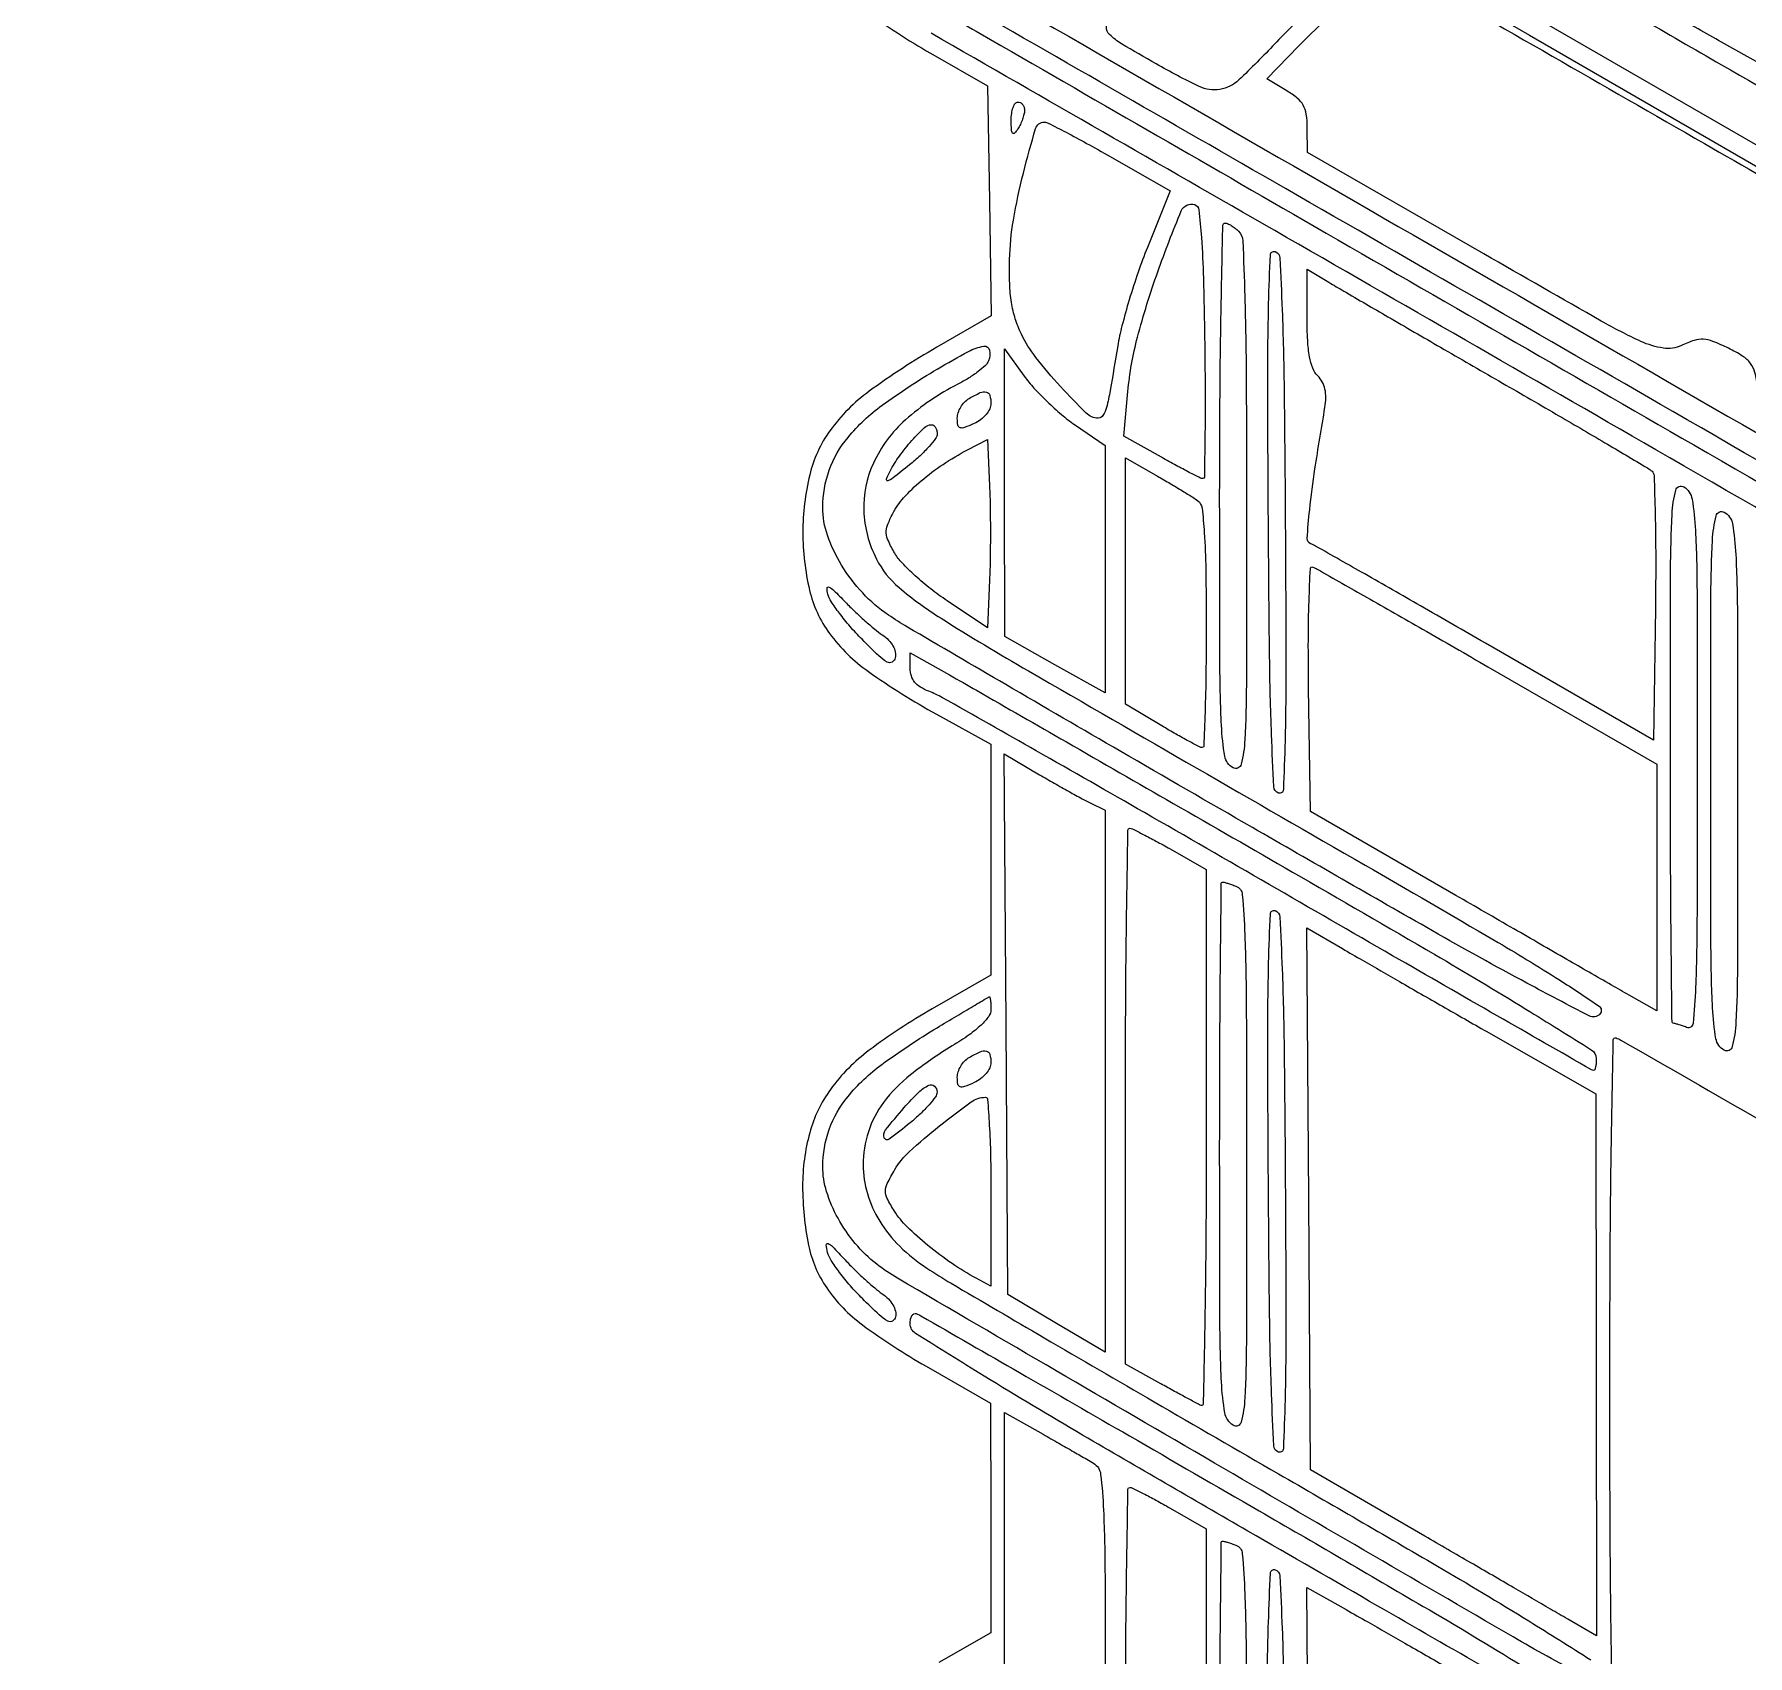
# Model space of a CAD drawing. Header units: millimetres. Extents: x -300689 to 10556, y -104928 to 107291.
# Drawn here: x -20706.71 to -20676.21, y 28066.75 to 28095.62 of the extents above; entities that cross this region are included whole.
import ezdxf

# ---------------------------------------------------------------- set-up
doc = ezdxf.new("R2010")
doc.units = ezdxf.units.MM
doc.layers.add('Слой1', color=7, linetype='Continuous')

msp = doc.modelspace()

# ---------------------------------------------------------------- linework, layer by layer
for points in [[(-20582.4325, 28114.1294, -0.000002), (-20613.3603, 28096.2746, -0.000003), (-20644.2434, 28078.4459, -0.131641), (-20644.4652, 28078.3865, -0.131717), (-20644.6926, 28078.4474, -0.000611), (-20646.8335, 28079.6877, -0.000321), (-20649.016, 28080.9575, -0.491909), (-20649.0262, 28081.0362, -0.282385), (-20648.9851, 28081.046, -0.007797), (-20648.8042, 28080.9838, -0.013841), (-20648.5877, 28080.8988, -0.008783), (-20648.3402, 28080.7883, 0.030909), (-20647.5152, 28080.4633, 0.031145), (-20646.6585, 28080.2433, 0.02874), (-20645.7206, 28080.1192, 0.019842), (-20644.6499, 28080.0824, 0.01788), (-20643.6036, 28080.1253, 0.031503), (-20642.7471, 28080.2458, 0.033897), (-20641.9568, 28080.4649, 0.025085), (-20641.117, 28080.8086, 0.020593), (-20640.5576, 28081.0997, 0.00005), (-20632.7293, 28085.5928, 0.000326)], [(-20587.7542, 28175.7718, 0.000003), (-20607.9888, 28187.4736, 0.000096)], [(-20638.4823, 28147.8892, -0.001266), (-20641.5548, 28146.1271, -0.004672), (-20643.5088, 28145.0372, -0.001768), (-20644.9459, 28144.2597, -0.259879), (-20645.129, 28144.2627, 0.000291), (-20645.2752, 28144.3472), (-20650.6471, 28147.4477, 0.000002), (-20656.6119, 28150.8904, 0.000001), (-20663.6617, 28154.9592, -0.000248)], [(-20689.8745, 28164.198, -0.000006), (-20683.9242, 28160.766, -0.000031), (-20677.169, 28156.8691, -0.000019), (-20669.2829, 28152.3188, -0.000392), (-20659.5043, 28146.6657, -0.001527), (-20653.4663, 28143.1442, -0.000198), (-20648.9385, 28140.4824, -0.265741), (-20648.8415, 28140.3128, -0.023898), (-20648.8454, 28140.2323, -0.038107), (-20648.8571, 28140.1645, -0.044584), (-20648.8741, 28140.116, -0.294239), (-20648.8947, 28140.1028, -0.131394), (-20648.9355, 28140.1137, -0.000002), (-20655.0642, 28143.6439, -0.000172), (-20661.8146, 28147.5352, -0.000103), (-20669.8228, 28152.1575, 0.000222)], [(-20638.4022, 28200.4957, 0.000038), (-20664.8129, 28185.2223, 0.00002), (-20691.5301, 28169.7674, 0.057545)], [(-20639.3331, 28130.3393, 0.000062), (-20613.9332, 28145.0376, 0.000017), (-20587.7607, 28160.1886, 0.057807)], [(-20587.4386, 28159.8724, -0.000019), (-20614.101, 28144.4771, -0.000018), (-20640.7724, 28129.0791, -0.037469)], [(-20650.8381, 28147.1502, -0.000004), (-20645.423, 28144.0159, -0.063314)], [(-20690.1541, 28165.2161, 0.000032), (-20669.1298, 28153.0994, 0.000025), (-20647.999, 28140.9245, 0.038391), (-20647.2128, 28140.5486, 0.059118), (-20646.0825, 28140.2587, 0.03457), (-20644.6855, 28140.1693, 0.034553), (-20643.2877, 28140.2734, 0.058482), (-20642.1545, 28140.5752, 0.035846), (-20641.7213, 28140.7838, 0.00005), (-20633.8271, 28145.3087, 0.000426), (-20624.984, 28150.3889, 0.000263)], [(-20640.57, 28117.9185, 0.000061), (-20614.4214, 28133.0256, 0.000034), (-20587.9596, 28148.3204, 0.060489)], [(-20682.3871, 28098.3803, -0.000049), (-20679.585, 28096.7626, -0.000048), (-20676.6754, 28095.082, -0.00007), (-20674.1109, 28093.5999, 0.000045), (-20667.6529, 28089.8673, 0.000039), (-20660.8855, 28085.9574, 0.000041), (-20654.5887, 28082.3207, 0.000083), (-20649.6499, 28079.47), (-20644.6499, 28076.5851), (-20644.6499, 28076.0598), (-20644.6499, 28075.5346), (-20645.2787, 28075.8947, -0.000673), (-20645.6364, 28076.1003, -0.000127), (-20646.2892, 28076.4769, -0.000136), (-20647.0515, 28076.917, -0.000124), (-20647.8359, 28077.3706, 0.000252), (-20649.2478, 28078.1864, 0.000006), (-20656.0263, 28082.0986, 0.000013), (-20663.9628, 28086.6788, 0.000009), (-20673.01, 28091.8994), (-20696.2555, 28105.3125)], [(-20688.7136, 28129.2213, -0.00001), (-20682.8287, 28125.8246, -0.000031)], [(-20684.4552, 28126.2923, 0.000016), (-20690.5415, 28129.801, 0.011734)], [(-20684.393, 28114.5331, 0.000012), (-20690.4511, 28118.0295, 0.004886)], [(-20676.0263, 28121.8977, -0.00002), (-20668.1828, 28117.3687, 0.000384)], [(-20644.2507, 28070.0039, 0.000011), (-20635.0942, 28075.2642, 0.000299)], [(-20673.2789, 28108.5944, -0.000011), (-20669.5372, 28106.4362, -0.000016), (-20665.0766, 28103.8631, -0.000012), (-20660.164, 28101.0288, 0.000767)], [(-20623.6143, 28103.7934, -0.000086), (-20632.3126, 28098.7802, -0.000017), (-20639.9855, 28094.3601, -0.004304), (-20640.6589, 28093.9798, -0.025565), (-20641.6303, 28093.5054, -0.040626), (-20642.5076, 28093.2128, -0.038422), (-20643.4553, 28093.0561, -0.020131), (-20644.6499, 28093, -0.017593), (-20645.745, 28093.0313, -0.03199), (-20646.6326, 28093.1453, -0.035682), (-20647.4298, 28093.3599, -0.029477), (-20648.2427, 28093.6972, -0.017468), (-20648.6639, 28093.9203, -0.000041), (-20654.727, 28097.4091, -0.000269), (-20661.5555, 28101.344, -0.000168)], [(-20669.56, 28105.9659, 0.000048), (-20677.5644, 28110.5903, 0.000077)]]:
    msp.add_lwpolyline(points, format="xyb")
for points in [[(-20669.8576, 28105.7552, -0.000324), (-20658.9431, 28099.4431, -0.001793), (-20653.0861, 28096.0228, -0.000408), (-20649.0166, 28093.6221, -0.225018), (-20648.8615, 28093.3926, -0.042611), (-20648.8514, 28093.2416, -0.438424), (-20648.8931, 28093.2045, -0.106052), (-20648.9915, 28093.2362, -0.003675), (-20649.3405, 28093.441, 0.003655), (-20649.7551, 28093.6843, 0.000009), (-20655.7657, 28097.152, 0.000057), (-20662.5404, 28101.0593, 0.000036), (-20670.4847, 28105.6393, -0.000364), (-20680.6976, 28111.5361, -0.001632), (-20686.6638, 28115.0127, -0.000257), (-20691.0052, 28117.5645, -0.261628), (-20691.1134, 28117.7504, -0.061065), (-20691.1043, 28117.8356, -0.126888), (-20691.0736, 28117.8945, -0.170476), (-20691.0253, 28117.9208, -0.132848), (-20690.9653, 28117.9147, -0.03907), (-20690.846, 28117.8579, -0.000007), (-20684.7025, 28114.3189, -0.000162), (-20677.9037, 28110.3994, -0.000098)], [(-20678.1928, 28097.4083), (-20675.9086, 28096.091), (-20675.9079, 28095.5729), (-20675.9073, 28095.0547), (-20676.7242, 28095.513, -0.000885), (-20677.1434, 28095.7492, -0.000286), (-20677.7637, 28096.1005, -0.000285), (-20678.453, 28096.4919, -0.00032), (-20679.1158, 28096.8694), (-20680.6906, 28097.7676), (-20680.6942, 28098.2866, -0.020063), (-20680.6876, 28098.4828, -0.036519), (-20680.6642, 28098.6414, -0.047714), (-20680.6297, 28098.7474, -0.395839), (-20680.5873, 28098.7656, -0.041885), (-20680.5051, 28098.7278, -0.000296), (-20679.8384, 28098.3505, -0.001139), (-20679.0763, 28097.9162, -0.000729)]]:
    msp.add_lwpolyline(points, format="xyb", close=True)
msp.add_lwpolyline([(-20686.9722, 28099.5865), (-20680.0925, 28095.6094), (-20673.2127, 28091.6324)])
at = {"layer": 'Слой1'}
for points in [[(-20690.4206, 28095.9516, -0.001462), (-20689.8745, 28095.6388, -0.000006), (-20683.9242, 28092.2068, -0.000031), (-20677.169, 28088.3099, -0.000019), (-20669.2829, 28083.7596, -0.000392), (-20659.5043, 28078.1065, -0.001527), (-20653.4663, 28074.585, -0.000198), (-20648.9385, 28071.9232, -0.265741), (-20648.8415, 28071.7536, -0.023898), (-20648.8454, 28071.6731, -0.038107), (-20648.8571, 28071.6053, -0.044584), (-20648.8741, 28071.5568, -0.294239), (-20648.8947, 28071.5436, -0.131394), (-20648.9355, 28071.5545, -0.000002), (-20655.0642, 28075.0847, -0.000172), (-20661.8146, 28078.976, -0.000103), (-20669.8228, 28083.5983, 0.000222), (-20677.8417, 28088.2243, 0.000366), (-20684.6272, 28092.1281, 0.00002), (-20690.7453, 28095.6417, 0.066232)], [(-20639.3331, 28061.7801, 0.000062), (-20613.9332, 28076.4784, 0.000017), (-20587.7607, 28091.6294, 0.057807)], [(-20587.4386, 28091.3132, -0.000019), (-20614.101, 28075.9179, -0.000018), (-20640.7724, 28060.5199, -0.037469)], [(-20682.3988, 28096.7932, -0.000009), (-20676.9771, 28093.6779, -0.0002398), (-20672.7442, 28091.2429)], [(-20640.57, 28049.3593, 0.000061), (-20614.4214, 28064.4664, 0.000034), (-20587.9596, 28079.7612, 0.060489)], [(-20688.7136, 28060.6621, -0.00001), (-20682.8287, 28057.2654, -0.000031), (-20676.0263, 28053.3385, -0.00002), (-20668.1828, 28048.8095, 0.000384)], [(-20649.5013, 28072.813, -0.0002499), (-20653.5506, 28075.1131, -0.001103), (-20660.357, 28079.0039, -0.000479), (-20669.3932, 28084.2073, 0.000142), (-20677.5415, 28088.9067, 0.000233), (-20684.438, 28092.8773, 0.000014), (-20690.6512, 28096.4503, 0.038884), (-20690.825, 28096.533, -0.078664), (-20691.2449, 28096.7753, -0.0105253), (-20691.5187, 28097.0066)], [(-20691.0384, 28097.234, 0.0276759), (-20690.1541, 28096.6569, 0.000026), (-20673.1029, 28086.8297, 0.000026)], [(-20691.9143, 28096.0393, 0.027293), (-20690.7575, 28095.2888), (-20689.7396, 28094.7047), (-20689.7068, 28092.6571), (-20689.6741, 28090.6096), (-20690.6439, 28090.0502, 0.027079), (-20691.8468, 28089.2667, 0.078493), (-20692.5452, 28088.5645, 0.098009), (-20692.9067, 28087.7776, 0.058869), (-20693.0277, 28086.7531, 0.057516), (-20692.9091, 28085.7258, 0.101363), (-20692.553, 28084.9529, 0.081129), (-20691.8592, 28084.2734, 0.026825), (-20690.6469, 28083.5143), (-20689.6835, 28082.9807), (-20689.6816, 28080.9238), (-20689.6797, 28078.8669), (-20690.7276, 28078.2664, 0.030367), (-20691.8465, 28077.5314, 0.074686), (-20692.5362, 28076.834, 0.092075), (-20692.9067, 28076.0613, 0.066188), (-20693.0323, 28075.1103, 0.049857), (-20692.9264, 28074.0606, 0.100494), (-20692.6035, 28073.2979, 0.084493), (-20691.9666, 28072.6402, 0.027821), (-20690.8343, 28071.9029), (-20689.6881, 28071.2442), (-20689.6839, 28069.1997), (-20689.6797, 28067.1552), (-20690.6078, 28066.6264, 0.021214)], [(-20673.112, 28087.227), (-20675.9672, 28088.8764), (-20676.027, 28089.3417, 0.034544), (-20676.0784, 28089.5988, 0.09549), (-20676.1594, 28089.7638, 0.089586), (-20676.2992, 28089.8928, 0.028066), (-20676.5489, 28090.0326, 0.018051), (-20676.825, 28090.1553, 0.080814), (-20676.9972, 28090.1939, 0.094587), (-20677.1592, 28090.1729, 0.029761), (-20677.3872, 28090.0825, -0.14673), (-20677.7092, 28090.0354, -0.072169), (-20678.1094, 28090.1549, -0.020737), (-20678.8133, 28090.5175, -0.001217), (-20680.9036, 28091.7132), (-20684.0436, 28093.5195), (-20684.0473, 28093.9619, 0.033935), (-20684.0654, 28094.1996, 0.090828), (-20684.1195, 28094.3599, 0.094416), (-20684.2254, 28094.487, 0.038622), (-20684.4102, 28094.6164), (-20684.7695, 28094.8287), (-20684.2007, 28095.4154, -0.017977), (-20683.7343, 28095.8629, -0.012931)], [(-20684.4552, 28057.7331, 0.000016), (-20690.5415, 28061.2418, 0.011734)], [(-20679.1707, 28066.4087, -0.009736), (-20680.3825, 28067.0823, -0.000257), (-20685.6995, 28070.1789, -0.00008), (-20691.3425, 28073.4704, -0.033876), (-20691.7141, 28073.7224, -0.052609), (-20692.0942, 28074.0901, -0.048105), (-20692.4023, 28074.5397, -0.050312), (-20692.6057, 28075.0153, -0.076035), (-20692.6737, 28075.4598, -0.086106), (-20692.5589, 28076.1212, -0.086497), (-20692.2281, 28076.7041, -0.062268), (-20691.6201, 28077.2794, -0.023113), (-20690.6378, 28077.9331, -0.000722), (-20690.2913, 28078.1405, -0.001154), (-20689.9946, 28078.3166, -0.000206), (-20689.7321, 28078.4715, -0.063681), (-20689.7096, 28078.4811, -0.435839), (-20689.6978, 28078.474, -0.017766), (-20689.6885, 28078.4193, -0.021275), (-20689.6818, 28078.3467, -0.012199), (-20689.6797, 28078.2588, -0.156778), (-20689.7202, 28078.1328, -0.048121), (-20689.8533, 28077.9805, -0.036028), (-20690.0669, 28077.8063, -0.016446), (-20690.3683, 28077.609, 0.029905), (-20691.1105, 28077.0942, 0.065564), (-20691.5928, 28076.6006, 0.082764), (-20691.8622, 28076.08, 0.078269), (-20691.9551, 28075.4899, 0.073053), (-20691.8799, 28074.978, 0.065216), (-20691.6597, 28074.4875, 0.060508), (-20691.3023, 28074.0391, 0.048818), (-20690.8226, 28073.6518, 0.012636), (-20690.3902, 28073.3828, 0.000469), (-20688.7338, 28072.4116, 0.000851), (-20686.7718, 28071.2683, 0.000598), (-20684.5599, 28069.9879, -0.001331), (-20681.7326, 28068.3457, -0.006086), (-20680.1042, 28067.3673, -0.003542), (-20679.0009, 28066.6752, -0.256252)], [(-20644.2507, 28001.4447, 0.000011), (-20635.0942, 28006.705, 0.000299)]]:
    msp.add_lwpolyline(points, format="xyb", dxfattribs=at)
for points in [[(-20683.2384, 28097.2462), (-20682.8451, 28097.042), (-20683.4181, 28096.5858, 0.013529), (-20683.6828, 28096.3631, 0.006585), (-20684.0091, 28096.0653, 0.006526), (-20684.3408, 28095.7463, 0.00937), (-20684.6255, 28095.4545, -0.014883), (-20685.2677, 28094.8106, -0.148122), (-20685.605, 28094.6423, -0.155758), (-20685.9713, 28094.6941, -0.016957), (-20686.7355, 28095.0951, -0.004628), (-20687.3538, 28095.4544, -0.058936), (-20687.5667, 28095.6174, -0.204134), (-20687.6232, 28095.7521, -0.144547), (-20687.5752, 28095.9112, -0.069839), (-20687.3329, 28096.1878, -0.013675), (-20686.8191, 28096.6071, -0.015383), (-20686.2491, 28097.0196, -0.028239), (-20685.7574, 28097.3137, -0.090226), (-20685.2471, 28097.4731, -0.037408), (-20684.5225, 28097.5079, -0.037458), (-20683.7879, 28097.4329, -0.075697)], [(-20689.0827, 28094.268, -0.056852), (-20689.0916, 28094.1979, -0.026113), (-20689.1181, 28094.1096, -0.025456), (-20689.1561, 28094.0185, -0.032032), (-20689.2006, 28093.9387, -0.043106), (-20689.259, 28093.8635, -0.461139), (-20689.293, 28093.8648, -0.155556), (-20689.3139, 28093.9206, -0.011096), (-20689.3186, 28094.0884, -0.03458), (-20689.3105, 28094.2146, -0.052836), (-20689.2847, 28094.321, -0.069028), (-20689.2464, 28094.3942, -0.242407), (-20689.2006, 28094.4177, -0.124732), (-20689.1551, 28094.4062, -0.102154), (-20689.1166, 28094.3738, -0.091624), (-20689.0911, 28094.3252, -0.078662)], [(-20687.5587, 28093.4471), (-20686.4902, 28092.8357), (-20686.8952, 28091.8269, 0.012715), (-20687.0593, 28091.3862, 0.00967), (-20687.2173, 28090.8956, 0.009794), (-20687.3477, 28090.4295, 0.022479), (-20687.423, 28090.073, -0.001892), (-20687.5568, 28089.2794, -0.023109), (-20687.6231, 28088.9786, -0.07296), (-20687.6849, 28088.8358, -0.25968), (-20687.769, 28088.789, -0.196048), (-20687.984, 28088.8767, -0.013884), (-20688.4436, 28089.3519, -0.020327), (-20688.8802, 28089.8701, -0.052162), (-20689.1383, 28090.286, -0.036963), (-20689.2466, 28090.5594, -0.036607), (-20689.3139, 28090.8467, -0.030561), (-20689.3463, 28091.1834, -0.015257), (-20689.3482, 28091.6118, -0.035512), (-20689.2797, 28092.3135, -0.01986), (-20689.1025, 28093.1531, -0.010858), (-20688.8844, 28093.9432, -0.331309), (-20688.7295, 28094.0585, -0.118266), (-20688.6589, 28094.0415, -0.002595), (-20688.3434, 28093.8789, -0.005766), (-20687.9756, 28093.6814, -0.003846)], [(-20685.8748, 28090.1264, -0.002489), (-20685.867, 28089.2003, -0.004153), (-20685.8708, 28088.4207, -0.000694), (-20685.8807, 28087.7366, -0.409558), (-20685.9066, 28087.7112, -0.116886), (-20685.951, 28087.7217, -0.002572), (-20686.1494, 28087.8226, -0.005711), (-20686.3807, 28087.9452, -0.003811), (-20686.6429, 28088.0906), (-20687.3151, 28088.4699), (-20687.2415, 28089.2627, -0.0412), (-20687.0708, 28090.2279, -0.021502), (-20686.7091, 28091.3955, -0.012413), (-20686.2904, 28092.4809, -0.39333), (-20686.0519, 28092.5898, -0.292944), (-20685.9777, 28092.4981, -0.009489), (-20685.9328, 28092.0036, -0.011499), (-20685.8974, 28091.2791, -0.003083)], [(-20685.2725, 28092.1184, -0.187613), (-20685.1967, 28091.9461, -0.003584), (-20685.1605, 28090.9526, -0.005849), (-20685.1356, 28089.5297, -0.001459), (-20685.1288, 28087.204, -0.000638), (-20685.1328, 28084.0432, -0.012249), (-20685.1594, 28083.06, -0.048236), (-20685.2242, 28082.6254, -0.488571), (-20685.3683, 28082.5615, -0.231703), (-20685.5155, 28082.7659, -0.029999), (-20685.5756, 28083.3167, -0.011428), (-20685.6032, 28084.3849, -0.000748), (-20685.6078, 28087.4759, -0.001876), (-20685.601, 28089.3111, -0.003128), (-20685.5797, 28090.8561, -0.000394), (-20685.5512, 28092.2237, -0.407904), (-20685.512, 28092.2621, -0.102712), (-20685.4654, 28092.2524, -0.032763), (-20685.4022, 28092.2199, -0.031128), (-20685.3346, 28092.1734, -0.030136)], [(-20684.4388, 28086.8824, -0.001199), (-20684.4286, 28084.3827, -0.006699), (-20684.4443, 28083.043, -0.004624), (-20684.4743, 28082.17, -0.49819), (-20684.5586, 28082.1119, -0.308369), (-20684.6426, 28082.2222, -0.003827), (-20684.6847, 28083.1555, -0.006423), (-20684.7187, 28084.5368, -0.001309), (-20684.741, 28086.9831, -0.001199), (-20684.7512, 28089.4828, -0.006699), (-20684.7355, 28090.8225, -0.004624), (-20684.7055, 28091.6955, -0.49819), (-20684.6212, 28091.7536, -0.308369), (-20684.5372, 28091.6432, -0.003827), (-20684.4951, 28090.71, -0.006423), (-20684.4611, 28089.3287, -0.001309)], [(-20680.6378, 28089.4505, -0.000922), (-20679.6212, 28088.8613, -0.001447), (-20678.7499, 28088.3507, -0.000356), (-20677.9892, 28087.9013, -0.056678), (-20677.9107, 28087.8419, -0.196985), (-20677.8739, 28087.7598, -0.001865), (-20677.8549, 28087.0889, -0.005871), (-20677.845, 28086.3099, -0.003723), (-20677.8508, 28085.4021), (-20677.8833, 28083.0503), (-20680.8773, 28084.7791, 0.000602), (-20682.0334, 28085.4449, 0.000953), (-20683.0262, 28086.0124, 0.000203), (-20683.9001, 28086.5094, 0.043393), (-20683.9882, 28086.5497, -0.33553), (-20684.0496, 28086.6435, -0.009332), (-20684.0054, 28087.1568, -0.012235), (-20683.911, 28087.884, -0.003733), (-20683.7331, 28088.9793, 0.039204), (-20683.7174, 28089.1531, 0.058931), (-20683.7335, 28089.3043, 0.066878), (-20683.7815, 28089.433, 0.073776), (-20683.8606, 28089.5396, -0.103906), (-20683.9497, 28089.6761, -0.047882), (-20684.0077, 28089.8813, -0.032964), (-20684.041, 28090.1721, -0.012019), (-20684.051, 28090.5866), (-20684.051, 28091.4433), (-20683.6617, 28091.2072, 0.004467), (-20683.3993, 28091.0512, 0.000274), (-20682.6129, 28090.5938, 0.000408), (-20681.6754, 28090.0501, 0.000302)], [(-20689.7224, 28089.8084, -0.115074), (-20689.7774, 28089.7273, -0.023974), (-20689.91, 28089.616, -0.023985), (-20690.0802, 28089.4991, -0.020644), (-20690.2693, 28089.3925, 0.063858), (-20691.2007, 28088.7563, 0.102441), (-20691.7731, 28087.9872, 0.119133), (-20691.9432, 28087.1413, 0.108693), (-20691.7183, 28086.2794, 0.099318), (-20691.3158, 28085.7711, 0.035808), (-20690.5681, 28085.2242, 0.008898), (-20689.0117, 28084.2868, 0.000323), (-20683.0154, 28080.8242, -0.001482), (-20680.7223, 28079.493, -0.009153), (-20679.5581, 28078.7836, -0.009112), (-20678.8536, 28078.3182, -0.469005), (-20678.8404, 28078.1742, -0.326047), (-20679.0308, 28078.1444, -0.004429), (-20680.1372, 28078.7263, -0.006416), (-20681.8213, 28079.6592, -0.001073), (-20685.0256, 28081.4975, -0.000553), (-20687.3693, 28082.8521, -0.000823), (-20689.4169, 28084.0432, -0.000347), (-20691.1673, 28085.0669, -0.017316), (-20691.5051, 28085.2808, -0.055468), (-20691.9634, 28085.6746, -0.050745), (-20692.3395, 28086.1708, -0.053364), (-20692.59, 28086.702, -0.083684), (-20692.6737, 28087.1987, -0.086742), (-20692.5579, 28087.861, -0.086445), (-20692.2243, 28088.4456, -0.062762), (-20691.6144, 28089.0188, -0.02392), (-20690.6378, 28089.6604, -0.009903), (-20690.0782, 28089.976, -0.083545), (-20689.805, 28090.0687, -0.404598), (-20689.7058, 28089.9996, -0.140851)], [(-20688.1895, 28088.674), (-20687.6438, 28088.2985), (-20687.6438, 28086.0981), (-20687.6438, 28083.8977), (-20688.5394, 28084.3973), (-20689.435, 28084.8968), (-20689.4376, 28087.4597), (-20689.4402, 28090.0226), (-20689.0877, 28089.536, 0.028786), (-20688.9135, 28089.3225, 0.01598), (-20688.6785, 28089.0821, 0.015894), (-20688.4242, 28088.8531, 0.024667)], [(-20689.6797, 28089.0478, -0.114691), (-20689.7016, 28088.9534, -0.060448), (-20689.7676, 28088.8521, -0.055346), (-20689.8646, 28088.7596, -0.05602), (-20689.9791, 28088.6911, -0.01655), (-20690.1512, 28088.6194, -0.168398), (-20690.2274, 28088.6173, -0.27835), (-20690.2675, 28088.6628, -0.044752), (-20690.2785, 28088.7856, -0.079077), (-20690.263, 28088.8831, -0.055067), (-20690.2169, 28088.9846, -0.05452), (-20690.1491, 28089.0749, -0.072584), (-20690.0689, 28089.1387, -0.024904), (-20689.8699, 28089.2417, -0.165835), (-20689.7603, 28089.2526, -0.275779), (-20689.6991, 28089.1935, -0.066321)], [(-20689.7044, 28085.9034), (-20689.7396, 28085.0537), (-20690.4581, 28085.5349, -0.018844), (-20690.7489, 28085.7459, -0.017836), (-20691.0286, 28085.982, -0.018121), (-20691.2608, 28086.2085, -0.057735), (-20691.3911, 28086.3813, -0.022847), (-20691.5064, 28086.6001, -0.097122), (-20691.5422, 28086.7429, -0.104304), (-20691.5202, 28086.8833, -0.028441), (-20691.4281, 28087.0895, -0.065071), (-20691.2338, 28087.3691, -0.032065), (-20690.9223, 28087.6708, -0.029504), (-20690.5331, 28087.9645, -0.026624), (-20690.0988, 28088.2214), (-20689.7396, 28088.4089), (-20689.7044, 28087.581, -0.006739), (-20689.6934, 28087.2026, -0.003881), (-20689.6899, 28086.7467, -0.003876), (-20689.6934, 28086.2887, -0.00647)], [(-20690.6378, 28088.5097, -0.160039), (-20690.6655, 28088.4252, -0.02262), (-20690.7822, 28088.2809, -0.023888), (-20690.9412, 28088.1179, -0.018271), (-20691.1295, 28087.9549, -0.003322), (-20691.4265, 28087.7195, -0.088931), (-20691.5153, 28087.6725, -0.628946), (-20691.5396, 28087.6983, -0.027722), (-20691.4738, 28087.845, -0.037113), (-20691.309, 28088.1132, -0.026103), (-20691.0869, 28088.3893, -0.020981), (-20690.8636, 28088.6188, -0.191591), (-20690.7366, 28088.6693, -0.158612), (-20690.6989, 28088.657, -0.097026), (-20690.6668, 28088.6224, -0.078845), (-20690.6451, 28088.5707, -0.060065)], [(-20685.9971, 28087.3166, -0.20274), (-20685.9221, 28087.1859, -0.013599), (-20685.881, 28086.7475, -0.013026), (-20685.8547, 28086.0944, -0.003548), (-20685.8474, 28085.0618, -0.003112), (-20685.8525, 28084.2408, -0.005187), (-20685.8683, 28083.5497, -0.001081), (-20685.8895, 28082.9487, -0.403266), (-20685.9185, 28082.9208, -0.120835), (-20685.9667, 28082.9326, -0.003326), (-20686.1589, 28083.0345, -0.006674), (-20686.3838, 28083.1597, -0.004509), (-20686.637, 28083.308), (-20687.2845, 28083.6953), (-20687.2845, 28085.8879), (-20687.2845, 28088.0806), (-20686.7156, 28087.7555, -0.003401), (-20686.4869, 28087.6227, -0.003885), (-20686.2699, 28087.4925, -0.003519), (-20686.0875, 28087.3793, -0.021909)], [(-20677.1049, 28082.6396, -0.000896), (-20677.1099, 28079.8181, -0.009171), (-20677.1356, 28078.6501, -0.014862), (-20677.1806, 28078.008, -0.494668), (-20677.2943, 28077.9379, 0.008099), (-20677.3705, 28077.9658, 0.009838), (-20677.4428, 28077.9893, 0.008575), (-20677.5041, 28078.0067, 0.065182), (-20677.5338, 28078.0106, -0.41107), (-20677.5544, 28078.031, -0.000105), (-20677.5692, 28079.4357, -0.001614), (-20677.5803, 28081.0017, -0.000967), (-20677.5839, 28082.8619, -0.000619), (-20677.5799, 28086.0834, -0.012107), (-20677.5534, 28087.0765, -0.050404), (-20677.4878, 28087.5064, -0.506928), (-20677.3444, 28087.5636, -0.214309), (-20677.1977, 28087.3447, -0.029879), (-20677.1373, 28086.7888, -0.011392), (-20677.1096, 28085.7162, -0.00076)], [(-20676.3863, 28082.1938, -0.000636), (-20676.3904, 28079.0198, -0.012197), (-20676.417, 28078.0325, -0.04787), (-20676.4816, 28077.5957, -0.489091), (-20676.6258, 28077.5316, -0.231751), (-20676.773, 28077.7361, -0.029963), (-20676.8331, 28078.2873, -0.011418), (-20676.8607, 28079.3564, -0.000747), (-20676.8654, 28082.4502, -0.000636), (-20676.8613, 28085.6241, -0.012197), (-20676.8347, 28086.6115, -0.04787), (-20676.7701, 28087.0483, -0.489091), (-20676.6258, 28087.1124, -0.231751), (-20676.4786, 28086.9079, -0.029963), (-20676.4186, 28086.3567, -0.011418), (-20676.3909, 28085.2876, -0.000747)], [(-20680.8336, 28084.3614), (-20677.8234, 28082.6284), (-20677.8234, 28080.4316), (-20677.8234, 28078.2348), (-20678.3167, 28078.5119, -0.002411), (-20678.6322, 28078.6912, -0.000213), (-20679.4261, 28079.1478, -0.000279), (-20680.3724, 28079.6933, -0.000217), (-20681.4005, 28080.2873), (-20683.9911, 28081.7855), (-20684.0238, 28083.9808, -0.004293), (-20684.0292, 28084.8379, -0.007969), (-20684.0165, 28085.5333, -0.002866), (-20683.9936, 28086.1068, -0.511711), (-20683.9501, 28086.1353, -0.037552), (-20683.8693, 28086.0971, -0.000148), (-20682.9908, 28085.5973, -0.000755), (-20681.9952, 28085.0287, -0.000475)], [(-20691.6149, 28084.9304, -0.048803), (-20691.5026, 28084.8365, -0.066721), (-20691.4235, 28084.7313, -0.077457), (-20691.3831, 28084.6227, -0.106069), (-20691.3841, 28084.5186, -0.21233), (-20691.44, 28084.4434, -0.261592), (-20691.5262, 28084.4433, -0.063589), (-20691.6773, 28084.5552, -0.007513), (-20691.9753, 28084.8497, -0.015214), (-20692.1875, 28085.0794, -0.017022), (-20692.3773, 28085.3134, -0.016522), (-20692.5246, 28085.5223, -0.081544), (-20692.5829, 28085.6535, -0.066427), (-20692.5959, 28085.7583, -0.541232), (-20692.5624, 28085.7797, -0.089379), (-20692.4764, 28085.7207, -0.006385), (-20692.272, 28085.5135, 0.01097), (-20692.1072, 28085.3494, 0.008885), (-20691.9236, 28085.1805, 0.008999), (-20691.7486, 28085.0307, 0.022874)], [(-20684.3113, 28080.7052, -0.001569), (-20681.7752, 28079.2338, -0.005543), (-20680.1596, 28078.2655, -0.00241), (-20678.9919, 28077.5401, -0.255355), (-20678.9034, 28077.3819, -0.022141), (-20678.9061, 28077.3016, -0.035645), (-20678.9164, 28077.2339, -0.040381), (-20678.9315, 28077.1851, -0.306151), (-20678.9505, 28077.1723, -0.130853), (-20678.988, 28077.1823, -0.000027), (-20680.6682, 28078.1455, -0.000576), (-20682.5286, 28079.2149, -0.000349), (-20684.7289, 28080.4851, 0.00078), (-20686.9486, 28081.764, 0.001203), (-20688.8719, 28082.862, 0.000367), (-20690.5444, 28083.8099, 0.036987), (-20690.7875, 28083.9245, -0.046507), (-20690.9364, 28083.9983, -0.084504), (-20691.0381, 28084.0878, -0.095656), (-20691.0967, 28084.1975, -0.074951), (-20691.1168, 28084.3312), (-20691.1168, 28084.6113), (-20690.417, 28084.2151, -0.001585), (-20689.9362, 28083.941, -0.000076), (-20688.3347, 28083.0207, -0.000124), (-20686.4331, 28081.9269, -0.00009)], [(-20687.9132, 28081.9362), (-20687.6438, 28081.8045), (-20687.6438, 28076.9795), (-20687.6438, 28072.1544), (-20688.512, 28072.6672), (-20689.3803, 28073.18), (-20689.4116, 28077.9937), (-20689.4429, 28082.8074), (-20688.8128, 28082.4377, 0.002768), (-20688.5518, 28082.2865, 0.002752), (-20688.2886, 28082.1379, 0.002696), (-20688.0572, 28082.0105, 0.010755)], [(-20686.4907, 28081.1156), (-20685.8474, 28080.7475), (-20685.8474, 28075.9559, -0.001781), (-20685.8539, 28074.1213, -0.003009), (-20685.8741, 28072.5836, -0.000398), (-20685.9012, 28071.2281, -0.534434), (-20685.9384, 28071.2043, -0.019501), (-20685.9992, 28071.2338, -0.001055), (-20686.187, 28071.3348, -0.001645), (-20686.41, 28071.4562, -0.001199), (-20686.657, 28071.5926), (-20687.2845, 28071.9409), (-20687.2845, 28076.7123, -0.001478), (-20687.2791, 28078.5419, -0.002464), (-20687.2624, 28080.0821, -0.000245), (-20687.2401, 28081.4533, -0.409317), (-20687.2092, 28081.4837, -0.115228), (-20687.1585, 28081.4718, -0.003624), (-20686.9671, 28081.3755, -0.00688), (-20686.7426, 28081.2566, -0.004695)], [(-20685.3182, 28080.4529, -0.287428), (-20685.2046, 28080.3017, -0.011576), (-20685.1604, 28079.5862, -0.008674), (-20685.1342, 28078.3539, -0.000965), (-20685.1288, 28075.5417, -0.00062), (-20685.1328, 28072.3288, -0.01214), (-20685.1593, 28071.3383, -0.050656), (-20685.225, 28070.91, -0.506568), (-20685.3683, 28070.8528, -0.214166), (-20685.515, 28071.0715, -0.029985), (-20685.5755, 28071.626, -0.011421), (-20685.6032, 28072.696, -0.000762), (-20685.6078, 28075.764, -0.000986), (-20685.6042, 28077.5898, -0.001644), (-20685.5931, 28079.1269, -0.000109), (-20685.5783, 28080.5052, -0.411009), (-20685.5578, 28080.5256, -0.065182), (-20685.528, 28080.5217, -0.008575), (-20685.4667, 28080.5042, -0.009838), (-20685.3944, 28080.4807, -0.008099)], [(-20684.4388, 28075.1459, -0.001199), (-20684.4286, 28072.6462, -0.006699), (-20684.4443, 28071.3066, -0.004624), (-20684.4743, 28070.4335, -0.49819), (-20684.5586, 28070.3754, -0.308369), (-20684.6426, 28070.4858, -0.003827), (-20684.6847, 28071.419, -0.006423), (-20684.7187, 28072.8003, -0.001309), (-20684.741, 28075.2466, -0.001199), (-20684.7512, 28077.7464, -0.006699), (-20684.7355, 28079.086, -0.004624), (-20684.7055, 28079.9591, -0.49819), (-20684.6212, 28080.0171, -0.308369), (-20684.5372, 28079.9068, -0.003827), (-20684.4951, 28078.9735, -0.006423), (-20684.4611, 28077.5922, -0.001309)], [(-20680.851, 28077.863), (-20678.9085, 28076.7531), (-20678.9049, 28071.9278), (-20678.9013, 28067.1024), (-20679.4103, 28067.3996, 0.00046), (-20679.7179, 28067.5788, 0.000061), (-20680.3678, 28067.9565, 0.000071), (-20681.1384, 28068.4042, 0.00006), (-20681.9552, 28068.8784), (-20683.9911, 28070.06), (-20684.0224, 28074.8843), (-20684.0537, 28079.7086), (-20683.4236, 28079.3407, 0.001494), (-20683.0644, 28079.1324, 0.000283), (-20682.408, 28078.7548, 0.000302), (-20681.6409, 28078.3148, 0.000277)], [(-20669.9289, 28072.8011), (-20661.4178, 28067.8909), (-20661.4171, 28061.4424), (-20661.4163, 28054.9939), (-20661.9253, 28055.2922, 0.001872), (-20665.467, 28057.3497, 0.000417), (-20671.5348, 28060.8377, 0.000012), (-20678.4574, 28064.8092, 0.130948), (-20678.5618, 28064.837, -0.409426), (-20678.6028, 28064.8774, -0.000235), (-20678.6324, 28066.7397, -0.002412), (-20678.6546, 28068.8304, -0.001446), (-20678.6618, 28071.314, -0.001353), (-20678.6546, 28073.9736, -0.002953), (-20678.6315, 28076.0122, -0.000438), (-20678.6006, 28077.7169, -0.513445), (-20678.5509, 28077.7511, -0.043906), (-20678.4645, 28077.7112, -0.000024), (-20675.9724, 28076.2806, -0.000325), (-20673.2001, 28074.6865, -0.000199)], [(-20689.6797, 28077.3113, -0.114691), (-20689.7016, 28077.217, -0.060448), (-20689.7676, 28077.1156, -0.055346), (-20689.8646, 28077.0231, -0.05602), (-20689.9791, 28076.9546, -0.01655), (-20690.1512, 28076.8829, -0.168398), (-20690.2274, 28076.8808, -0.27835), (-20690.2675, 28076.9263, -0.044752), (-20690.2785, 28077.0492, -0.079077), (-20690.263, 28077.1466, -0.055067), (-20690.2169, 28077.2482, -0.05452), (-20690.1491, 28077.3384, -0.072584), (-20690.0689, 28077.4022, -0.024904), (-20689.8699, 28077.5053, -0.165835), (-20689.7603, 28077.5162, -0.275779), (-20689.6991, 28077.4571, -0.066321)], [(-20690.6399, 28076.7831, -0.157136), (-20690.6671, 28076.7028, -0.020651), (-20690.7815, 28076.561, -0.022339), (-20690.9362, 28076.4, -0.017006), (-20691.119, 28076.2374, -0.014064), (-20691.4888, 28075.9475, -0.495002), (-20691.58, 28075.974, -0.267589), (-20691.5587, 28076.1112, -0.01091), (-20691.2242, 28076.5095, -0.018346), (-20690.965, 28076.7837, -0.084923), (-20690.7865, 28076.9077, -0.30594), (-20690.6864, 28076.892, -0.212002)], [(-20689.6797, 28075.0124), (-20689.6797, 28073.3316), (-20689.9454, 28073.4738, -0.027333), (-20690.3717, 28073.7328, -0.021629), (-20690.8031, 28074.0567, -0.021912), (-20691.1731, 28074.3885, -0.057944), (-20691.3964, 28074.6645, -0.020476), (-20691.5266, 28074.8901, -0.123078), (-20691.5582, 28075.0206, -0.114213), (-20691.526, 28075.1553, -0.016554), (-20691.391, 28075.4052, -0.075817), (-20691.1344, 28075.7227, -0.016397), (-20690.5962, 28076.1825, -0.012407), (-20690.0302, 28076.6122, -0.157408), (-20689.779, 28076.6933, -0.393133), (-20689.7389, 28076.656, -0.003374), (-20689.7089, 28076.1995, -0.009215), (-20689.6868, 28075.6569, -0.005538)], [(-20691.6149, 28073.195, -0.05035), (-20691.505, 28073.1022, -0.061747), (-20691.4243, 28072.9949, -0.070272), (-20691.38, 28072.8845, -0.108836), (-20691.3775, 28072.7822, -0.218824), (-20691.431, 28072.7078, -0.260781), (-20691.5163, 28072.7072, -0.062683), (-20691.6686, 28072.8181, -0.007566), (-20691.9672, 28073.1072, -0.017035), (-20692.1818, 28073.3366, -0.018388), (-20692.3747, 28073.5744, -0.018227), (-20692.5244, 28073.7894, -0.079153), (-20692.5866, 28073.9312, -0.037263), (-20692.6116, 28074.0673, -0.5736), (-20692.5806, 28074.0901, -0.099854), (-20692.5021, 28074.0359, -0.004586), (-20692.2773, 28073.7984, 0.0114), (-20692.1105, 28073.6269, 0.009402), (-20691.9251, 28073.4516, 0.009522), (-20691.7488, 28073.2971, 0.024893)], [(-20684.9033, 28069.328, -0.001318), (-20681.9837, 28067.6278, -0.00541), (-20680.2277, 28066.5734, -0.002581), (-20678.9977, 28065.8078, -0.256658), (-20678.9021, 28065.6354, -0.042535), (-20678.9088, 28065.5541, -0.080644), (-20678.9298, 28065.4921, -0.133208), (-20678.9611, 28065.4587, -0.241111), (-20678.9975, 28065.4558, -0.032119), (-20679.0728, 28065.4929, -0.000028), (-20680.8313, 28066.5039, -0.000298), (-20682.7935, 28067.6336, -0.000183), (-20685.1053, 28068.9677, -0.001302), (-20688.0471, 28070.6769, -0.00547), (-20689.8001, 28071.7275, -0.002682), (-20691.0207, 28072.4863, -0.257803), (-20691.1168, 28072.6603, -0.047262), (-20691.1091, 28072.7419, -0.086186), (-20691.0855, 28072.8044, -0.135076), (-20691.0507, 28072.8381, -0.218203), (-20691.0102, 28072.841, -0.040886), (-20690.9275, 28072.802, -0.000042), (-20689.1724, 28071.7926, -0.000414), (-20687.2115, 28070.6624, -0.000254)], [(-20687.8533, 28070.1755, -0.231819), (-20687.7266, 28069.9785, -0.01828), (-20687.6758, 28069.34, -0.009822), (-20687.6489, 28068.181, -0.000891), (-20687.6438, 28065.2873, -0.00163), (-20687.6497, 28063.4614, -0.002719), (-20687.6681, 28061.9244, -0.000298), (-20687.6927, 28060.559, -0.408779), (-20687.7266, 28060.5257, -0.121322), (-20687.7833, 28060.5396, -0.002914), (-20688.0246, 28060.668, -0.00621), (-20688.3064, 28060.8244, -0.00416), (-20688.6248, 28061.0101), (-20689.4402, 28061.4944), (-20689.4402, 28066.2883), (-20689.4402, 28071.0821), (-20688.7515, 28070.6922, -0.000794), (-20688.4725, 28070.5336, -0.000882), (-20688.2036, 28070.3795, -0.000815), (-20687.9747, 28070.2474, -0.004604)], [(-20686.4907, 28069.3791), (-20685.8474, 28069.0111), (-20685.8474, 28064.2195, -0.001777), (-20685.8539, 28062.3848, -0.003001), (-20685.874, 28060.8471, -0.000396), (-20685.901, 28059.4915, -0.534728), (-20685.9382, 28059.4678, -0.022101), (-20685.9987, 28059.4976, -0.001177), (-20686.1867, 28059.6015, -0.001846), (-20686.4096, 28059.7265, -0.001343), (-20686.6566, 28059.867), (-20687.2842, 28060.2263), (-20687.2844, 28064.9867, -0.001481), (-20687.279, 28066.8121, -0.00247), (-20687.2623, 28068.3488, -0.000246), (-20687.2401, 28069.7169, -0.409312), (-20687.2092, 28069.7472, -0.115228), (-20687.1585, 28069.7353, -0.003624), (-20686.9671, 28069.6391, -0.00688), (-20686.7426, 28069.5202, -0.004695)], [(-20685.3182, 28068.7164, -0.287428), (-20685.2046, 28068.5652, -0.011576), (-20685.1604, 28067.8497, -0.008674), (-20685.1342, 28066.6174, -0.000965), (-20685.1288, 28063.8052, -0.00062), (-20685.1328, 28060.5923, -0.01214), (-20685.1593, 28059.6019, -0.050656), (-20685.225, 28059.1735, -0.506568), (-20685.3683, 28059.1163, -0.214166), (-20685.515, 28059.3351, -0.029985), (-20685.5755, 28059.8895, -0.011421), (-20685.6032, 28060.9595, -0.000762), (-20685.6078, 28064.0275, -0.000986), (-20685.6042, 28065.8534, -0.001644), (-20685.5931, 28067.3904, -0.000109), (-20685.5783, 28068.7688, -0.411009), (-20685.5578, 28068.7891, -0.065182), (-20685.528, 28068.7852, -0.008575), (-20685.4667, 28068.7678, -0.009838), (-20685.3944, 28068.7442, -0.008099)], [(-20684.4388, 28063.4231, -0.000936), (-20684.4259, 28060.6447, -0.008589), (-20684.4433, 28059.4382, -0.011897), (-20684.4813, 28058.7531, -0.501075), (-20684.5885, 28058.6854, -0.289924), (-20684.6958, 28058.8296, -0.009599), (-20684.738, 28059.5762, -0.008278), (-20684.7639, 28060.8272, -0.001034), (-20684.7695, 28063.5425, -0.001238), (-20684.7634, 28066.0032, -0.006659), (-20684.739, 28067.3424, -0.004412), (-20684.7034, 28068.223, -0.496432), (-20684.6198, 28068.2802, -0.308589), (-20684.537, 28068.1713, -0.003671), (-20684.495, 28067.231, -0.006356), (-20684.4611, 28065.8479, -0.001328)], [(-20680.7864, 28066.0945, -0.006357), (-20680.0652, 28065.667, -0.009576), (-20679.4488, 28065.2745, -0.004938), (-20678.9414, 28064.9303, -0.17865), (-20678.8616, 28064.8165, 0.12555), (-20678.8096, 28064.723, 0.030513), (-20678.6796, 28064.6013, 0.02938), (-20678.5086, 28064.4759, 0.02556), (-20678.3162, 28064.365), (-20677.8234, 28064.1136), (-20677.8234, 28059.4403), (-20677.8234, 28054.7671), (-20678.3324, 28055.0631, 0.000507), (-20678.656, 28055.2508, 0.000048), (-20679.4482, 28055.7093, 0.000061), (-20680.393, 28056.2558, 0.000048), (-20681.4162, 28056.8474), (-20683.9911, 28058.3357), (-20684.0224, 28063.151), (-20684.0537, 28067.9662), (-20683.356, 28067.5693, -0.000771), (-20682.9709, 28067.3494, -0.000172), (-20682.3134, 28066.9723, -0.000178), (-20681.5542, 28066.5363, -0.000172)]]:
    msp.add_lwpolyline(points, format="xyb", close=True, dxfattribs=at)

doc.saveas('drawing.dxf')
